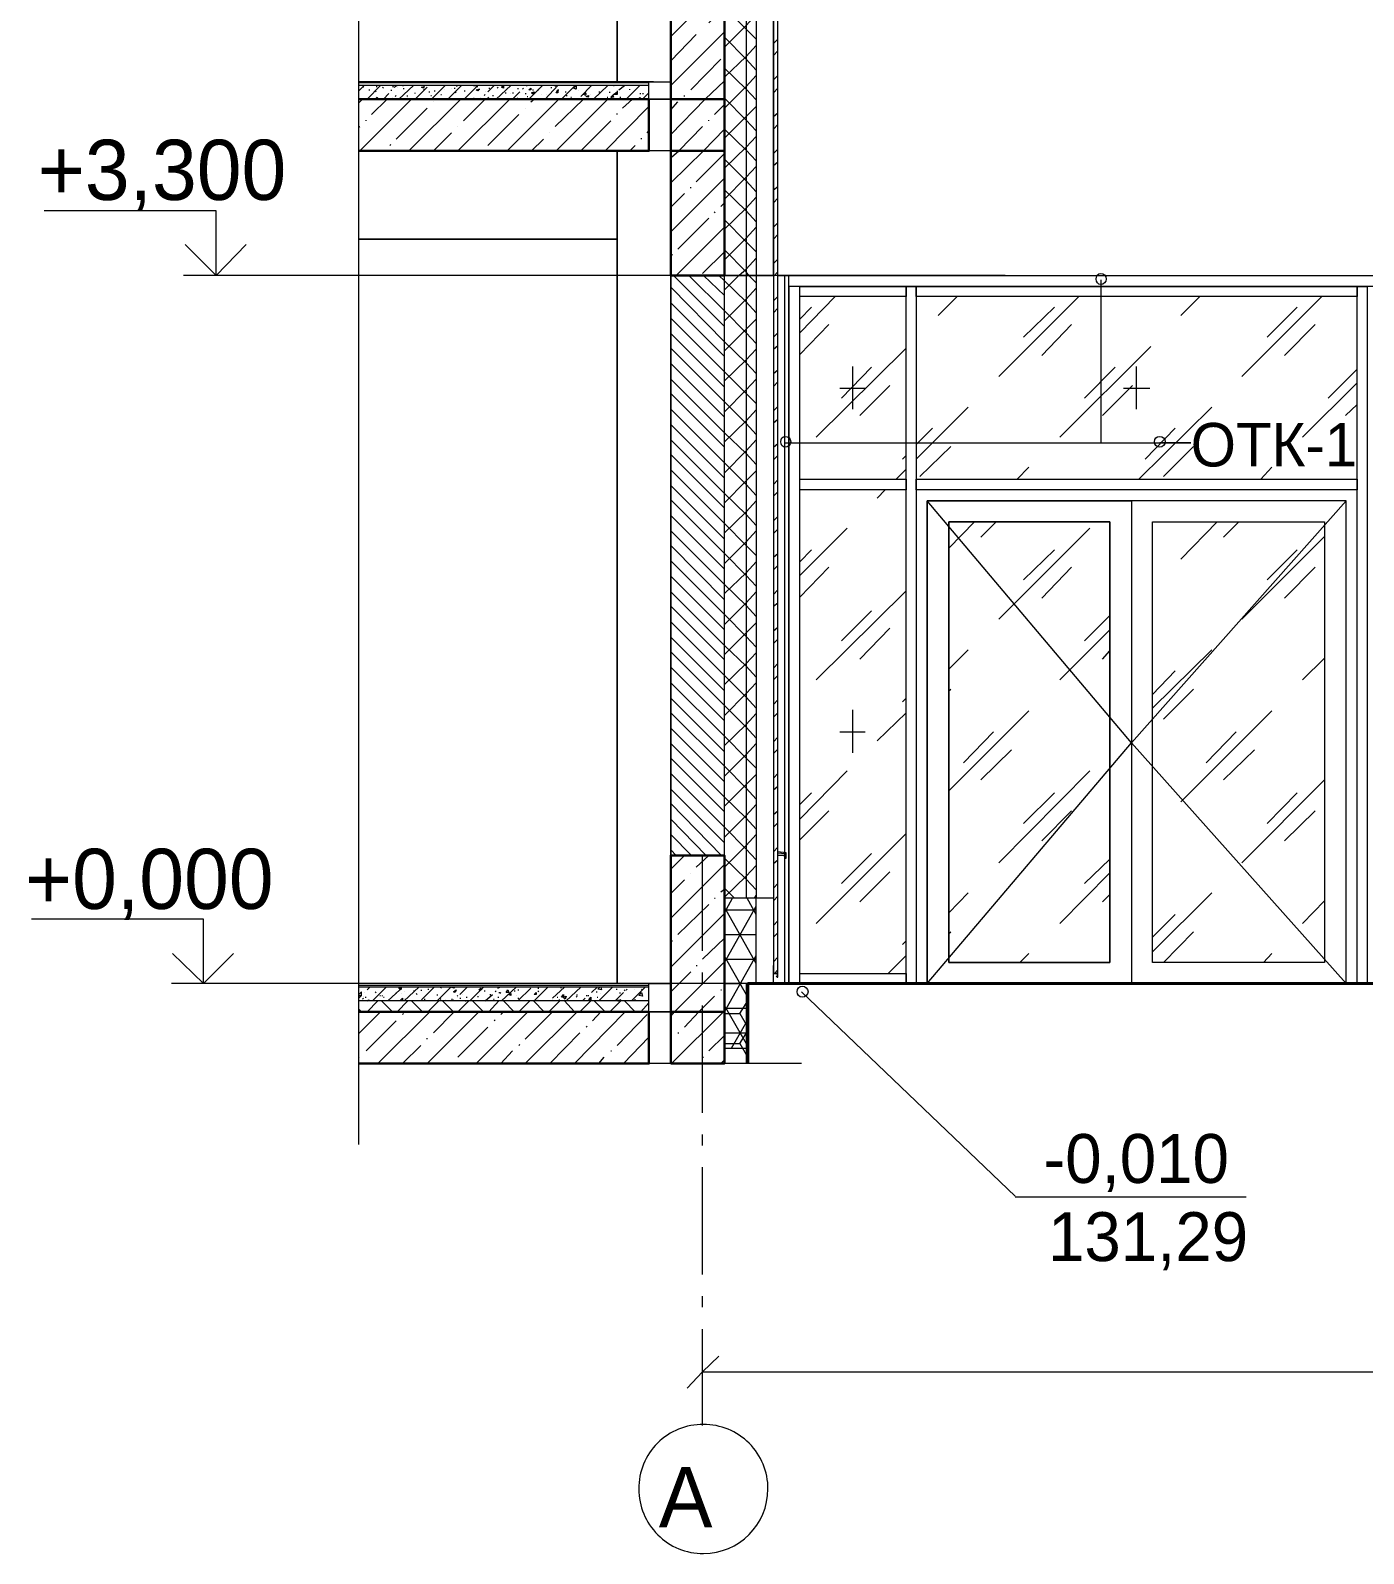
# Model space of a CAD drawing. Header units: millimetres. Extents: x 2294 to 908349, y -83289 to 219220.
# Drawn here: x 332231 to 338640, y -63473 to -56149 of the extents above; entities that cross this region are included whole.
import ezdxf

# ---------------------------------------------------------------- set-up
doc = ezdxf.new("R2010")
doc.units = ezdxf.units.MM
doc.layers.add('PDF _Геометрия', color=7, linetype='Continuous')
doc.layers.add('PDF _Текст', color=7, linetype='Continuous')

msp = doc.modelspace()

# ---------------------------------------------------------------- linework, layer by layer
at = {"layer": 'PDF _Геометрия', "lineweight": 9}
for points in [[(333809.6, -61506.3), (333809.6, -52627.6), (333656.6, -52548.9), (333967, -52395.9), (333809.6, -52317.2), (333809.6, -42970.8)], [(335567, -51438.5), (335567, -48649.5), (335567, -46564.2), (335671.9, -46564.2), (335720, -46564.2), (335803, -46564.2), (335803, -48649.5), (335803, -57327), (335803, -60321.6), (335803, -60645.1)], [(335671.9, -46564.2), (335671.9, -48649.5), (335671.9, -52059.3), (335671.9, -52990.4), (335671.9, -57327), (335671.9, -60321.6)], [(335803, -46564.2), (335720, -46564.2), (335720, -48649.5), (335720, -52059.3), (335720, -52990.4), (335720, -57327), (335720, -60321.6)], [(335567, -51438.5), (335567, -52059.3), (335567, -52990.4), (335567, -55775.1), (335567, -57327), (335671.9, -57327), (335720, -57327), (335803, -57327), (335803, -52990.4), (335803, -52059.3), (335803, -48649.5)], [(335803, -60321.6), (335803, -60684.4), (335824.9, -60684.4), (335824.9, -48649.5)], [(335051.1, -52391.5), (335051.1, -56395.9), (335051.1, -52811.2), (333809.6, -52811.2), (335051.1, -52811.2), (335051.1, -52391.5), (333953.9, -52391.5)], [(333809.6, -56479), (335204.1, -56479), (335204.1, -56413.4), (335204.1, -56400.3), (335204.1, -56395.9), (333809.6, -56395.9)], [(335226, -56395.9), (335204.1, -56395.9)], [(335204.1, -56400.3), (333809.6, -56400.3)], [(335204.1, -56413.4), (333809.6, -56413.4)], [(335226, -56479), (335204.1, -56479)], [(335051.1, -56728.1), (335051.1, -60732.5), (335051.1, -57152.2), (333809.6, -57152.2), (335051.1, -57152.2), (335051.1, -56728.1), (333809.6, -56728.1)], [(336917.8, -57327), (333586.7, -57327), (333123.3, -57327), (333123.3, -57016.7), (332297, -57016.7)], [(333276.3, -57327), (332965.9, -57327)], [(335567, -60116.1), (335567, -57327), (335671.9, -57327), (335720, -57327), (335803, -57327), (335803, -60321.6), (335720, -60321.6), (335671.9, -60321.6), (335567, -60321.6), (335567, -60116.1), (335567, -57327), (335309.1, -57327), (335309.1, -60116.1), (335309.1, -57327), (335309.1, -60116.1)], [(335929.8, -60732.5), (335929.8, -58332.5), (335929.8, -57401.4), (335929.8, -57379.5), (335877.4, -57379.5), (335877.4, -57401.4), (335877.4, -58332.5), (335877.4, -57401.4), (335877.4, -57327), (335824.9, -57327), (347173.5, -57327)], [(335824.9, -57327), (335855.5, -57327), (335855.5, -57401.4), (335855.5, -58721.6), (335855.5, -60037.4), (335855.5, -60116.1), (335824.9, -60116.1)], [(339689.4, -57379.5), (338635.8, -57379.5), (336463.1, -57379.5), (335903.6, -57379.5), (335877.4, -57379.5), (335877.4, -57327), (335903.6, -57327), (336463.1, -57327), (338635.8, -57327), (339689.4, -57327)], [(337376.8, -57348.9), (337376.8, -58131.4), (337809.6, -58131.4), (337661, -58131.4)], [(335929.8, -57602.4), (336100.3, -57427.6)], [(335929.8, -57536.9), (335986.6, -57480)], [(336594.3, -57519.4), (336686.1, -57427.6)], [(336887.2, -57812.3), (337271.9, -57427.6)], [(337005.2, -57624.3), (337153.9, -57480)], [(337761.5, -57519.4), (337853.3, -57427.6)], [(338054.4, -57812.3), (338439.1, -57427.6)], [(338176.8, -57624.3), (338321.1, -57480)], [(335929.8, -57707.4), (336069.7, -57563.1)], [(337092.7, -57711.7), (337236.9, -57563.1)], [(338259.9, -57711.7), (338408.5, -57563.1)], [(336008.5, -58105.2), (336441.3, -57676.8)], [(337180.1, -58105.2), (337617.2, -57668)], [(336130.9, -57917.2), (336275.2, -57768.6)], [(336183.4, -57764.2), (336183.4, -57969.7)], [(337298.1, -57917.2), (337446.8, -57768.6)], [(337547.3, -57764.2), (337547.3, -57969.7)], [(338469.7, -57917.2), (338609.6, -57777.3)], [(336218.3, -58000.3), (336362.6, -57856)], [(337385.6, -58000.3), (337529.8, -57856)], [(338347.3, -58105.2), (338609.6, -57842.9)], [(336122.2, -57869.1), (336244.6, -57869.1)], [(337486.1, -57869.1), (337612.9, -57869.1)], [(336489.4, -58210.1), (336738.6, -57960.9)], [(337560.4, -58306.3), (337910.1, -57960.9)], [(338552.8, -58000.3), (338609.6, -57947.8)], [(336489.4, -58140.2), (336568.1, -58061.5)], [(337591, -58210.1), (337735.3, -58061.5)], [(335859.9, -58131.4), (337809.6, -58131.4)], [(336506.9, -58293.2), (336655.5, -58148.9)], [(337678.4, -58293.2), (337822.7, -58148.9)], [(336423.8, -58210.1), (336441.3, -58192.6)], [(336393.2, -58306.3), (336441.3, -58258.2)], [(336974.6, -58306.3), (337031.5, -58249.4)], [(338146.2, -58306.3), (338198.7, -58249.4)], [(335855.5, -58332.5), (335855.5, -60103)], [(336301.4, -58398.1), (336340.7, -58358.7)], [(338557.1, -58411.2), (337525.4, -59574), (338557.1, -60732.5), (338557.1, -58411.2), (336541.8, -58411.2), (336541.8, -60732.5), (336541.8, -58411.2), (337525.4, -58411.2), (337525.4, -60732.5), (336541.8, -60732.5), (337525.4, -59574), (336541.8, -58411.2)], [(336646.8, -58638.5), (336769.2, -58511.7)], [(336799.8, -58586.1), (336874.1, -58511.7)], [(337761.5, -58691), (337936.4, -58511.7)], [(337967, -58586.1), (338041.3, -58511.7)], [(335929.8, -58769.7), (336157.1, -58542.3)], [(336887.2, -58979.5), (337324.3, -58542.3)], [(338054.4, -58979.5), (338452.2, -58581.7)], [(335929.8, -58704.1), (335986.6, -58647.3)], [(337005.2, -58791.5), (337153.9, -58647.3)], [(338176.8, -58791.5), (338321.1, -58647.3)], [(335929.8, -58874.6), (336069.7, -58730.3)], [(337092.7, -58878.9), (337236.9, -58730.3)], [(338259.9, -58878.9), (338408.5, -58730.3)], [(336008.5, -59272.4), (336441.3, -58844)], [(336130.9, -59084.4), (336275.2, -58940.1)], [(337298.1, -59084.4), (337420.5, -58962)], [(336218.3, -59171.8), (336362.6, -59023.2)], [(337180.1, -59272.4), (337420.5, -59032)], [(336646.8, -59219.9), (336738.6, -59128.1)], [(337385.6, -59171.8), (337420.5, -59132.5)], [(337626, -59407.9), (337910.1, -59128.1)], [(338347.3, -59272.4), (338452.2, -59167.5)], [(337626, -59342.3), (337735.3, -59228.7)], [(336646.8, -59324.8), (336655.5, -59316.1)], [(337678.4, -59460.4), (337822.7, -59316.1)], [(336423.8, -59377.3), (336441.3, -59359.8)], [(336183.4, -59416.7), (336183.4, -59622.1)], [(336301.4, -59565.3), (336441.3, -59429.8)], [(336646.8, -59805.7), (337031.5, -59421)], [(337761.5, -59858.2), (338198.7, -59421)], [(336122.2, -59521.6), (336244.6, -59521.6)], [(336716.7, -59670.2), (336861, -59521.6)], [(337883.9, -59670.2), (338028.2, -59521.6)], [(336799.8, -59753.3), (336948.4, -59609)], [(337967, -59753.3), (338115.6, -59609)], [(335929.8, -59941.2), (336157.1, -59709.5)], [(336887.2, -60151.1), (337324.3, -59709.5)], [(338054.4, -60151.1), (338452.2, -59753.3)], [(335929.8, -59871.3), (335986.6, -59814.5)], [(337005.2, -59963.1), (337153.9, -59814.5)], [(338176.8, -59963.1), (338321.1, -59814.5)], [(335929.8, -60041.8), (336069.7, -59901.9)], [(337092.7, -60046.2), (337236.9, -59901.9)], [(338259.9, -60046.2), (338408.5, -59901.9)], [(336008.5, -60444), (336441.3, -60011.2)], [(335462.1, -60575.1), (335462.1, -60116.1)], [(335855.5, -60107.4), (335855.5, -60732.5), (335803, -60732.5), (335803, -60684.4)], [(335824.9, -60103), (335859.9, -60107.4), (335859.9, -60129.2), (335855.5, -60120.5), (335855.5, -60124.8), (335859.9, -60129.2), (335864.2, -60129.2), (335864.2, -60103), (335824.9, -60098.6)], [(336130.9, -60251.6), (336275.2, -60107.4)], [(337298.1, -60251.6), (337420.5, -60133.6)], [(336218.3, -60339.1), (336362.6, -60194.8)], [(337180.1, -60444), (337420.5, -60199.2)], [(335720, -60732.5), (335720, -60321.6), (335567, -60321.6), (335567, -61042.9), (335680.6, -61042.9)], [(336646.8, -60391.5), (336738.6, -60295.3)], [(337385.6, -60339.1), (337420.5, -60304.1)], [(337626, -60579.5), (337910.1, -60295.3)], [(338347.3, -60444), (338452.2, -60334.7)], [(336165.9, -60732.5), (333324.4, -60732.5), (333062.1, -60732.5), (333062.1, -60422.1), (332235.8, -60422.1)], [(337626, -60509.5), (337735.3, -60400.3)], [(336646.8, -60492.1), (336655.5, -60483.3)], [(337678.4, -60631.9), (337822.7, -60483.3)], [(336423.8, -60544.5), (336441.3, -60527)], [(336353.9, -60684.4), (336441.3, -60597)], [(336987.7, -60631.9), (337031.5, -60588.2)], [(338159.3, -60631.9), (338198.7, -60588.2)], [(335462.1, -60736.9), (335462.1, -60680)], [(333219.4, -60732.5), (332909.1, -60732.5)], [(333809.6, -60868), (335204.1, -60868), (335204.1, -60815.6), (335204.1, -60750), (335204.1, -60741.2), (335204.1, -60732.5), (333809.6, -60732.5)], [(335204.1, -60741.2), (333809.6, -60741.2)], [(335204.1, -60750), (333809.6, -60750)], [(335226, -60732.5), (335204.1, -60732.5)], [(335680.6, -61117.2), (335680.6, -60732.5), (335671.9, -60732.5), (335567, -60732.5), (335567, -61117.2), (335567, -60732.5)], [(335671.9, -60732.5), (335671.9, -61117.2)], [(335938.6, -60771.8), (336965.9, -61755.4)], [(335204.1, -60815.6), (333809.6, -60815.6)], [(335462.1, -61353.3), (335462.1, -60837.4)], [(335204.1, -61117.2), (335204.1, -60868), (335309.1, -60868), (335309.1, -61117.2)], [(335938.6, -61117.2), (333809.6, -61117.2)], [(335462.1, -61510.6), (335462.1, -61458.2)], [(335462.1, -62131.4), (335462.1, -61615.6)], [(338076.3, -61759.8), (336965.9, -61759.8)], [(335462.1, -62288.8), (335462.1, -62236.3)], [(335462.1, -62857.1), (335462.1, -62393.7)], [(335462.1, -62599.2), (335462.1, -62489.9)], [(335462.1, -62725.9), (335462.1, -62599.2), (348445.6, -62599.2)]]:
    msp.add_lwpolyline(points, dxfattribs=at)
at = {"layer": 'PDF _Геометрия', "lineweight": 30}
for points in [[(335567, -56479), (335309.1, -56479), (335309.1, -55775.1), (335567, -55775.1)], [(335309.1, -56728.1), (335567, -56728.1), (335567, -56479), (335309.1, -56479)], [(335567, -57327), (335567, -56728.1), (335309.1, -56728.1), (335309.1, -57327)], [(335567, -60868), (335309.1, -60868), (335309.1, -60116.1), (335567, -60116.1)], [(335309.1, -61117.2), (335567, -61117.2), (335567, -60868), (335309.1, -60868)]]:
    msp.add_lwpolyline(points, close=True, dxfattribs=at)
at = {"layer": 'PDF _Геометрия', "color": 250, "lineweight": 9, "true_color": 0x1d1d1d}
for points in [[(335309.1, -56177.3), (335567, -55919.4)], [(335720, -56190.4), (335671.9, -56142.3), (335567, -56037.4), (335492.7, -56111.7)], [(335567, -56229.8), (335671.9, -56124.9), (335720, -56072.4)], [(335309.1, -56413.4), (335567, -56155.5)], [(335309.1, -56295.3), (335431.5, -56168.6)], [(335720, -56339.1), (335671.9, -56286.6), (335567, -56181.7)], [(335567, -56374), (335671.9, -56273.5), (335720, -56221)], [(335803, -56212.3), (335824.9, -56190.4)], [(335803, -56269.1), (335824.9, -56247.3)], [(335405.2, -56435.2), (335549.5, -56286.6)], [(335309.1, -56649.4), (335475.2, -56479), (335567, -56391.5)], [(335720, -56483.3), (335671.9, -56430.9), (335567, -56330.3)], [(335567, -56522.7), (335671.9, -56417.8), (335720, -56365.3)], [(335803, -56387.1), (335824.9, -56365.3)], [(333809.6, -56439.6), (333835.8, -56413.4)], [(333827.1, -56417.8), (333831.5, -56422.1)], [(333848.9, -56479), (333914.5, -56413.4)], [(333857.7, -56413.4), (333857.7, -56413.4)], [(333857.7, -56413.4), (333857.7, -56413.4)], [(333857.7, -56435.2), (333862.1, -56435.2)], [(333888.3, -56439.6), (333892.7, -56444)], [(333892.7, -56479), (333888.3, -56479), (333897, -56470.2), (333901.4, -56479)], [(333892.7, -56417.8), (333897, -56417.8)], [(333923.3, -56422.1), (333927.6, -56426.5)], [(333927.6, -56479), (333953.9, -56452.7)], [(333967, -56439.6), (333967, -56435.2)], [(333971.4, -56417.8), (333975.7, -56417.8)], [(333980.1, -56422.1), (333993.2, -56413.4)], [(333984.5, -56465.8), (333988.8, -56461.5)], [(333997.6, -56422.1), (333997.6, -56422.1)], [(334002, -56479), (334071.9, -56413.4)], [(334019.4, -56413.4), (334023.8, -56413.4)], [(334023.8, -56426.5), (334023.8, -56430.9)], [(334041.3, -56461.5), (334041.3, -56465.8)], [(334080.6, -56479), (334137.5, -56422.1)], [(334080.6, -56452.7), (334080.6, -56448.4)], [(334120, -56430.9), (334124.4, -56430.9)], [(334146.2, -56444), (334150.6, -56444)], [(334155, -56461.5), (334159.3, -56461.5)], [(334159.3, -56479), (334224.9, -56413.4)], [(334172.4, -56439.6), (334176.8, -56439.6)], [(334181.2, -56413.4), (334181.2, -56413.4)], [(334203, -56457.1), (334207.4, -56457.1)], [(334220.5, -56435.2), (334220.5, -56435.2)], [(334242.4, -56474.6), (334303.6, -56413.4)], [(334255.5, -56426.5), (334255.5, -56426.5)], [(334268.6, -56426.5), (334273, -56426.5)], [(334273, -56448.4), (334277.4, -56444)], [(334277.4, -56413.4), (334281.7, -56417.8)], [(334316.7, -56479), (334382.3, -56413.4)], [(334316.7, -56439.6), (334321.1, -56439.6)], [(334360.4, -56413.4), (334364.8, -56413.4), (334373.5, -56413.4)], [(334373.5, -56413.4), (334373.5, -56413.4)], [(334377.9, -56417.8), (334377.9, -56422.1)], [(334386.7, -56430.9), (334391, -56430.9)], [(334412.9, -56461.5), (334417.3, -56457.1)], [(334417.3, -56444), (334417.3, -56444)], [(334430.4, -56444), (334461, -56413.4)], [(334430.4, -56470.2), (334434.7, -56474.6)], [(334434.7, -56426.5), (334439.1, -56426.5)], [(334452.2, -56461.5), (334456.6, -56461.5)], [(334469.7, -56479), (334539.7, -56413.4)], [(334474.1, -56422.1), (334478.5, -56426.5)], [(334504.7, -56417.8), (334509.1, -56413.4)], [(334513.4, -56448.4), (334517.8, -56448.4)], [(334539.7, -56452.7), (334539.7, -56452.7)], [(334548.4, -56479), (334583.4, -56444)], [(334548.4, -56448.4), (334552.8, -56448.4)], [(334574.6, -56426.5), (334574.6, -56430.9)], [(334596.5, -56430.9), (334600.9, -56426.5)], [(334609.6, -56452.7), (334614, -56452.7)], [(334614, -56413.4), (334618.3, -56413.4)], [(334618.3, -56465.8), (334622.7, -56465.8)], [(334627.1, -56479), (334692.7, -56413.4)], [(334644.6, -56435.2), (334644.6, -56435.2)], [(334644.6, -56435.2), (334648.9, -56435.2)], [(334670.8, -56430.9), (334675.2, -56435.2)], [(334688.3, -56457.1), (334688.3, -56457.1)], [(334705.8, -56479), (334767, -56413.4)], [(334710.1, -56457.1), (334710.1, -56457.1)], [(334736.4, -56426.5), (334736.4, -56422.1)], [(334753.9, -56413.4), (334753.9, -56417.8)], [(334767, -56435.2), (334771.4, -56435.2)], [(334784.5, -56479), (334850, -56413.4)], [(334802, -56444), (334806.3, -56444)], [(334806.3, -56461.5), (334810.7, -56461.5)], [(334828.2, -56470.2), (334832.6, -56470.2)], [(334850, -56435.2), (334850, -56435.2)], [(334867.5, -56439.6), (334867.5, -56439.6)], [(334876.3, -56465.8), (334928.7, -56413.4)], [(334902.5, -56461.5), (334889.4, -56457.1), (334898.1, -56448.4), (334902.5, -56457.1)], [(334906.9, -56465.8), (334906.9, -56465.8)], [(334920, -56426.5), (334920, -56426.5)], [(334924.4, -56457.1), (334924.4, -56457.1)], [(334937.5, -56479), (335007.4, -56413.4)], [(334963.7, -56444), (334968.1, -56444)], [(335003, -56470.2), (335007.4, -56470.2)], [(335016.2, -56448.4), (335016.2, -56444)], [(335016.2, -56479), (335029.3, -56465.8)], [(335029.3, -56457.1), (335033.6, -56470.2), (335020.5, -56470.2), (335029.3, -56461.5)], [(335033.6, -56413.4), (335038, -56413.4)], [(335051.1, -56439.6), (335051.1, -56457.1), (335033.6, -56457.1), (335051.1, -56444)], [(335042.4, -56452.7), (335046.8, -56448.4)], [(335059.9, -56435.2), (335086.1, -56413.4)], [(335064.2, -56448.4), (335064.2, -56448.4)], [(335064.2, -56470.2), (335068.6, -56470.2)], [(335094.8, -56479), (335160.4, -56413.4)], [(335103.6, -56470.2), (335103.6, -56470.2)], [(335112.3, -56435.2), (335112.3, -56430.9)], [(335156, -56479), (335160.4, -56470.2), (335164.8, -56479)], [(335160.4, -56452.7), (335164.8, -56452.7)], [(335173.5, -56479), (335204.1, -56448.4)], [(335173.5, -56452.7), (335177.9, -56452.7)], [(335374.6, -56465.8), (335374.6, -56461.5)], [(335803, -56448.4), (335824.9, -56426.5)], [(333809.6, -56496.4), (333827.1, -56479)], [(333814, -56728.1), (334063.2, -56479)], [(333870.8, -56553.3), (333945.1, -56479)], [(333958.2, -56479), (333971.4, -56474.6), (333967, -56479)], [(333988.8, -56671.3), (334137.5, -56522.7)], [(334041.3, -56479), (334045.7, -56474.6)], [(334050, -56728.1), (334299.2, -56479)], [(334168.1, -56492.1), (334168.1, -56492.1)], [(334286.1, -56728.1), (334535.3, -56479)], [(334312.3, -56583.9), (334417.3, -56479)], [(334360.4, -56474.6), (334364.8, -56474.6)], [(334395.4, -56479), (334399.8, -56474.6)], [(334522.2, -56728.1), (334771.4, -56479)], [(334570.3, -56474.6), (334574.6, -56474.6)], [(334609.6, -56522.7), (334609.6, -56522.7)], [(334635.8, -56492.1), (334653.3, -56479)], [(334753.9, -56610.1), (334889.4, -56479)], [(334758.2, -56728.1), (335007.4, -56479)], [(334863.2, -56479), (334863.2, -56479)], [(334994.3, -56728.1), (335204.1, -56513.9)], [(335033.6, -56479), (335033.6, -56479)], [(335077.4, -56522.7), (335125.4, -56479)], [(335099.2, -56474.6), (335103.6, -56474.6)], [(335169.2, -56479), (335177.9, -56474.6), (335177.9, -56479)], [(335199.8, -56474.6), (335204.1, -56479)], [(335309.1, -56531.4), (335344, -56492.1)], [(335518.9, -56553.3), (335567, -56505.2)], [(335720, -56632), (335671.9, -56579.5), (335567, -56474.6)], [(335567, -56666.9), (335671.9, -56562), (335720, -56513.9)], [(335803, -56562), (335824.9, -56544.5)], [(333809.6, -56614.5), (333814, -56610.1)], [(333844.6, -56583.9), (333844.6, -56579.5)], [(334286.1, -56610.1), (334286.1, -56610.1)], [(334430.4, -56701.9), (334579, -56553.3)], [(334876.3, -56728.1), (335020.5, -56583.9)], [(335051.1, -56553.3), (335051.1, -56548.9)], [(335313.4, -56758.7), (335348.4, -56728.1), (335462.1, -56610.1)], [(335492.7, -56583.9), (335492.7, -56579.5)], [(335803, -56623.2), (335824.9, -56601.4)], [(334168.1, -56728.1), (334255.5, -56640.7)], [(334640.2, -56728.1), (334697, -56671.3)], [(334727.6, -56640.7), (334727.6, -56640.7)], [(335169.2, -56671.3), (335169.2, -56666.9)], [(335195.4, -56640.7), (335204.1, -56632)], [(335720, -56776.2), (335671.9, -56723.8), (335567, -56623.2), (335466.4, -56728.1), (335309.1, -56881.1)], [(335567, -56811.2), (335671.9, -56710.6), (335720, -56658.2)], [(333958.2, -56701.9), (333962.6, -56697.5)], [(334404.1, -56728.1), (334404.1, -56728.1)], [(335112.3, -56728.1), (335138.6, -56701.9)], [(335431.5, -56876.8), (335567, -56741.2)], [(335803, -56741.2), (335824.9, -56719.4)], [(335720, -56924.9), (335671.9, -56872.4), (335567, -56767.5)], [(335567, -56959.8), (335671.9, -56854.9), (335720, -56802.4)], [(335803, -56798.1), (335824.9, -56780.6)], [(335309.1, -57117.2), (335567, -56859.3)], [(335405.2, -56907.4), (335405.2, -56903)], [(335803, -56916.1), (335824.9, -56898.6)], [(335309.1, -56999.2), (335374.6, -56933.6)], [(335549.5, -56994.8), (335567, -56977.3)], [(335720, -57069.1), (335671.9, -57016.7), (335567, -56916.1)], [(335567, -57104.1), (335671.9, -57003.5), (335720, -56951.1)], [(335803, -56977.3), (335824.9, -56955.5)], [(335344, -57200.3), (335492.7, -57051.6)], [(335518.9, -57025.4), (335523.3, -57021)], [(335335.3, -57327), (335567, -57095.3)], [(335720, -57213.4), (335671.9, -57165.3), (335567, -57060.4)], [(335567, -57252.7), (335671.9, -57147.8), (335720, -57095.3)], [(335803, -57095.3), (335824.9, -57073.5)], [(335803, -57152.2), (335824.9, -57130.3)], [(335720, -57362), (335685, -57327), (335671.9, -57309.6), (335567, -57204.6)], [(335313.4, -57230.9), (335317.8, -57226.5)], [(335462.1, -57318.3), (335567, -57213.4)], [(335567, -57397), (335636.9, -57327), (335671.9, -57296.4), (335720, -57244)], [(335803, -57270.2), (335824.9, -57248.3)], [(335567, -57571.8), (335322.2, -57327)], [(335720, -57654.9), (335671.9, -57602.4), (335567, -57497.5), (335396.5, -57327)], [(335567, -57423.2), (335466.4, -57327)], [(335720, -57506.3), (335671.9, -57453.8), (335567, -57353.3), (335540.7, -57327)], [(335803, -57331.4), (335824.9, -57309.6)], [(335720, -57799.2), (335671.9, -57746.7), (335567, -57646.2), (335309.1, -57383.9)], [(335567, -57545.6), (335671.9, -57440.7), (335720, -57388.2)], [(335567, -57716.1), (335309.1, -57458.2)], [(335803, -57449.4), (335824.9, -57427.6)], [(335803, -57506.3), (335824.9, -57484.4)], [(335720, -57943.4), (335671.9, -57895.3), (335567, -57790.4), (335309.1, -57532.5)], [(335567, -57689.9), (335671.9, -57585), (335720, -57536.9)], [(335567, -57864.7), (335309.1, -57606.8)], [(335803, -57624.3), (335824.9, -57602.4)], [(335720, -58092.1), (335671.9, -58039.6), (335567, -57934.7), (335309.1, -57676.8)], [(335567, -57834.1), (335671.9, -57733.6), (335720, -57681.1)], [(335803, -57681.1), (335824.9, -57663.6)], [(335567, -58009), (335309.1, -57751.1)], [(335803, -57799.2), (335824.9, -57781.7)], [(335720, -58236.3), (335671.9, -58183.9), (335567, -58083.3), (335309.1, -57825.4)], [(335567, -57982.8), (335671.9, -57877.9), (335720, -57825.4)], [(335803, -57860.4), (335824.9, -57838.5)], [(335567, -58153.3), (335309.1, -57895.3)], [(335720, -58385), (335671.9, -58332.5), (335567, -58227.6), (335309.1, -57969.7)], [(335567, -58127), (335671.9, -58026.5), (335720, -57974)], [(335803, -57978.4), (335824.9, -57956.5)], [(335567, -58301.9), (335309.1, -58044)], [(335803, -58035.2), (335824.9, -58017.7)], [(335720, -58529.2), (335671.9, -58476.8), (335567, -58376.2), (335309.1, -58118.3)], [(335567, -58275.7), (335671.9, -58170.8), (335720, -58118.3)], [(335803, -58153.3), (335824.9, -58135.8)], [(335567, -58446.2), (335309.1, -58188.2)], [(335803, -58214.5), (335824.9, -58192.6)], [(335720, -58673.5), (335671.9, -58625.4), (335567, -58520.5), (335309.1, -58262.6)], [(335567, -58419.9), (335671.9, -58315), (335720, -58266.9)], [(335567, -58594.8), (335309.1, -58336.9)], [(335803, -58332.5), (335824.9, -58310.6)], [(335803, -58389.3), (335824.9, -58367.5)], [(335720, -58822.1), (335671.9, -58769.7), (335567, -58664.7), (335309.1, -58406.8)], [(335567, -58564.2), (335671.9, -58463.6), (335720, -58411.2)], [(335567, -58739.1), (335309.1, -58481.1)], [(335803, -58507.4), (335824.9, -58485.5)], [(335720, -58966.4), (335671.9, -58913.9), (335567, -58813.4), (335309.1, -58555.5)], [(335567, -58712.8), (335671.9, -58607.9), (335720, -58555.5)], [(335803, -58568.6), (335824.9, -58546.7)], [(335567, -58887.7), (335309.1, -58625.4)], [(335803, -58682.2), (335824.9, -58664.7)], [(335720, -59115), (335671.9, -59062.6), (335567, -58957.6), (335309.1, -58699.7)], [(335567, -58857.1), (335671.9, -58756.5), (335720, -58704.1)], [(335803, -58743.4), (335824.9, -58721.6)], [(335567, -59032), (335309.1, -58774)], [(335720, -59259.3), (335671.9, -59206.8), (335567, -59106.3), (335309.1, -58848.3)], [(335567, -59005.7), (335671.9, -58900.8), (335720, -58848.3)], [(335803, -58861.5), (335824.9, -58839.6)], [(335567, -59176.2), (335309.1, -58918.3)], [(335803, -58918.3), (335824.9, -58900.8)], [(335720, -59407.9), (335671.9, -59355.4), (335567, -59250.5), (335309.1, -58992.6)], [(335567, -59150), (335671.9, -59045.1), (335720, -58997)], [(335803, -59036.3), (335824.9, -59018.8)], [(335567, -59324.8), (335309.1, -59066.9)], [(335803, -59097.5), (335824.9, -59075.7)], [(335720, -59552.2), (335671.9, -59499.7), (335567, -59394.8), (335309.1, -59136.9)], [(335567, -59294.2), (335671.9, -59193.7), (335720, -59141.2)], [(335567, -59469.1), (335309.1, -59211.2)], [(335803, -59215.6), (335824.9, -59193.7)], [(335803, -59272.4), (335824.9, -59250.5)], [(335720, -59696.4), (335671.9, -59648.3), (335567, -59543.4), (335309.1, -59285.5)], [(335567, -59442.9), (335671.9, -59338), (335720, -59285.5)], [(335567, -59617.7), (335309.1, -59359.8)], [(335803, -59390.4), (335824.9, -59368.6)], [(335720, -59845.1), (335671.9, -59792.6), (335567, -59687.7), (335309.1, -59429.8)], [(335567, -59587.1), (335671.9, -59486.6), (335720, -59434.1)], [(335803, -59451.6), (335824.9, -59429.8)], [(335567, -59762), (335309.1, -59504.1)], [(335803, -59569.7), (335824.9, -59547.8)], [(335720, -59989.3), (335671.9, -59936.9), (335567, -59836.3), (335309.1, -59578.4)], [(335567, -59735.8), (335671.9, -59630.9), (335720, -59578.4)], [(335803, -59626.5), (335824.9, -59604.6)], [(335567, -59906.3), (335309.1, -59648.3)], [(335720, -60138), (335671.9, -60085.5), (335567, -59980.6), (335309.1, -59722.7)], [(335567, -59880), (335671.9, -59775.1), (335720, -59727)], [(335803, -59744.5), (335824.9, -59722.7)], [(335567, -60054.9), (335309.1, -59797)], [(335803, -59801.3), (335824.9, -59783.9)], [(335553.9, -60116.1), (335309.1, -59866.9)], [(335567, -60028.7), (335671.9, -59923.8), (335720, -59871.3)], [(335803, -59919.4), (335824.9, -59901.9)], [(335479.5, -60116.1), (335309.1, -59941.2)], [(335803, -59980.6), (335824.9, -59958.7)], [(335409.6, -60116.1), (335309.1, -60015.6)], [(335567, -60172.9), (335671.9, -60068), (335720, -60015.6)], [(335335.3, -60116.1), (335309.1, -60089.9)], [(335309.1, -60181.7), (335374.6, -60116.1)], [(335431.5, -60172.9), (335492.7, -60116.1)], [(335720, -60282.2), (335671.9, -60229.8), (335567, -60129.2)], [(335803, -60098.6), (335824.9, -60076.8)], [(335309.1, -60417.7), (335567, -60159.8)], [(335405.2, -60203.5), (335405.2, -60203.5)], [(335567, -60317.2), (335671.9, -60216.6), (335720, -60164.2)], [(335803, -60155.4), (335824.9, -60138)], [(335309.1, -60299.7), (335374.6, -60234.1)], [(335549.5, -60291), (335567, -60277.9)], [(335615.1, -60321.6), (335567, -60273.5)], [(335803, -60273.5), (335824.9, -60251.6)], [(335344, -60496.4), (335492.7, -60352.2)], [(335518.9, -60321.6), (335523.3, -60321.6)], [(335567, -60391.5), (335606.3, -60321.6)], [(335720, -60400.3), (335676.3, -60321.6)], [(335711.2, -60321.6), (335720, -60308.5)], [(335803, -60334.7), (335824.9, -60312.8)], [(335309.1, -60653.8), (335567, -60395.9)], [(335567, -60631.9), (335720, -60360.9)], [(335720, -60636.3), (335567, -60365.3)], [(335567, -60378.4), (335720, -60378.4)], [(335567, -60496.4), (335720, -60496.4)], [(335803, -60452.7), (335824.9, -60430.9)], [(335803, -60509.5), (335824.9, -60487.7)], [(335313.4, -60527), (335317.8, -60527)], [(335462.1, -60614.5), (335567, -60513.9)], [(335309.1, -60889.9), (335326.5, -60868), (335567, -60627.6)], [(335431.5, -60645.1), (335435.8, -60645.1)], [(335567, -60868), (335720, -60597)], [(335680.6, -60798.1), (335567, -60601.3)], [(335567, -60614.5), (335720, -60614.5)], [(335803, -60627.6), (335824.9, -60605.7)], [(335309.1, -60771.8), (335405.2, -60675.7)], [(335807.4, -60684.4), (335824.9, -60666.9)], [(333809.6, -60802.4), (333822.7, -60789.3), (333822.7, -60771.8), (333809.6, -60785)], [(333809.6, -60789.3), (333822.7, -60789.3)], [(333831.5, -60793.7), (333831.5, -60793.7)], [(333835.8, -60776.2), (333835.8, -60776.2)], [(333848.9, -60763.1), (333862.1, -60750)], [(333875.2, -60815.6), (333940.8, -60750)], [(333888.3, -60750), (333888.3, -60750)], [(333888.3, -60771.8), (333892.7, -60776.2)], [(333910.2, -60789.3), (333914.5, -60789.3)], [(333923.3, -60793.7), (333923.3, -60789.3)], [(333949.5, -60815.6), (334006.3, -60763.1)], [(333988.8, -60776.2), (333988.8, -60780.6)], [(334015.1, -60780.6), (334015.1, -60780.6)], [(334019.4, -60750), (334019.4, -60750)], [(334028.2, -60815.6), (334098.1, -60750)], [(334028.2, -60771.8), (334028.2, -60771.8)], [(334071.9, -60767.5), (334076.3, -60767.5)], [(334085, -60780.6), (334089.4, -60785)], [(334111.2, -60811.2), (334172.4, -60750)], [(334111.2, -60767.5), (334111.2, -60763.1)], [(334141.8, -60758.7), (334146.2, -60758.7)], [(334185.6, -60815.6), (334251.1, -60750)], [(334185.6, -60785), (334185.6, -60789.3)], [(334203, -60754.4), (334207.4, -60750)], [(334268.6, -60750), (334268.6, -60754.4), (334255.5, -60750), (334259.9, -60750)], [(334281.7, -60789.3), (334286.1, -60793.7)], [(334294.8, -60785), (334329.8, -60750)], [(334308, -60785), (334308, -60785)], [(334342.9, -60815.6), (334408.5, -60750)], [(334382.3, -60793.7), (334382.3, -60798.1)], [(334391, -60789.3), (334391, -60789.3)], [(334412.9, -60767.5), (334417.3, -60767.5)], [(334417.3, -60815.6), (334452.2, -60785)], [(334439.1, -60785), (334443.5, -60785)], [(334465.3, -60771.8), (334469.7, -60767.5)], [(334478.5, -60754.4), (334487.2, -60750)], [(334482.8, -60776.2), (334487.2, -60776.2)], [(334487.2, -60780.6), (334491.6, -60776.2)], [(334495.9, -60815.6), (334565.9, -60750)], [(334557.1, -60767.5), (334561.5, -60767.5)], [(334565.9, -60789.3), (334565.9, -60789.3)], [(334574.6, -60815.6), (334635.8, -60754.4)], [(334574.6, -60763.1), (334579, -60763.1)], [(334653.3, -60815.6), (334718.9, -60750)], [(334670.8, -60750), (334675.2, -60750)], [(334670.8, -60754.4), (334675.2, -60754.4)], [(334670.8, -60767.5), (334675.2, -60771.8)], [(334740.7, -60802.4), (334797.6, -60750)], [(334780.1, -60750), (334780.1, -60754.4)], [(334806.3, -60815.6), (334876.3, -60750)], [(334854.4, -60798.1), (334858.8, -60793.7)], [(334858.8, -60789.3), (334858.8, -60785)], [(334902.5, -60789.3), (334906.9, -60789.3)], [(334911.2, -60789.3), (334915.6, -60789.3)], [(334928.7, -60776.2), (334955, -60750)], [(334950.6, -60771.8), (334955, -60771.8)], [(334972.4, -60750), (334976.8, -60763.1), (334959.3, -60758.7), (334968.1, -60750)], [(334963.7, -60815.6), (335029.3, -60750)], [(334972.4, -60780.6), (334972.4, -60780.6)], [(335042.4, -60815.6), (335081.7, -60776.2)], [(335046.8, -60758.7), (335051.1, -60758.7)], [(335064.2, -60776.2), (335064.2, -60780.6)], [(335086.1, -60767.5), (335090.5, -60763.1)], [(335094.8, -60763.1), (335099.2, -60758.7)], [(335121.1, -60815.6), (335186.6, -60750)], [(335134.2, -60758.7), (335134.2, -60758.7)], [(335169.2, -60758.7), (335173.5, -60763.1)], [(335204.1, -60750), (335204.1, -60750)], [(335374.6, -60942.3), (335444.6, -60868), (335518.9, -60793.7)], [(335549.5, -60763.1), (335553.9, -60763.1)], [(335720, -60732.5), (335567, -60732.5), (335641.3, -60732.5), (335671.9, -60785)], [(333822.7, -60868), (333809.6, -60854.9)], [(333827.1, -60806.8), (333831.5, -60802.4)], [(333840.2, -60798.1), (333844.6, -60798.1)], [(333848.9, -60815.6), (333857.7, -60811.2), (333857.7, -60815.6)], [(333848.9, -60868), (333901.4, -60815.6)], [(333848.9, -60815.6), (333848.9, -60815.6)], [(333971.4, -60868), (333918.9, -60815.6)], [(333927.6, -60798.1), (333932, -60798.1)], [(333993.2, -60868), (334045.7, -60815.6)], [(334006.3, -60815.6), (334019.4, -60802.4), (334019.4, -60815.6)], [(334028.2, -60802.4), (334028.2, -60802.4)], [(334115.6, -60868), (334063.2, -60815.6)], [(334124.4, -60806.8), (334128.7, -60806.8)], [(334141.8, -60868), (334194.3, -60815.6)], [(334198.7, -60802.4), (334203, -60806.8)], [(334203, -60815.6), (334203, -60811.2)], [(334264.2, -60868), (334211.8, -60815.6), (334207.4, -60815.6)], [(334224.9, -60811.2), (334224.9, -60811.2)], [(334255.5, -60806.8), (334259.9, -60806.8)], [(334264.2, -60815.6), (334268.6, -60811.2)], [(334281.7, -60798.1), (334281.7, -60798.1)], [(334286.1, -60868), (334338.6, -60815.6)], [(334294.8, -60802.4), (334299.2, -60802.4)], [(334321.1, -60815.6), (334325.4, -60815.6)], [(334325.4, -60798.1), (334329.8, -60798.1)], [(334408.5, -60868), (334356.1, -60815.6)], [(334434.7, -60868), (334482.8, -60815.6)], [(334456.6, -60806.8), (334461, -60806.8)], [(334478.5, -60798.1), (334482.8, -60798.1)], [(334557.1, -60868), (334504.7, -60815.6)], [(334574.6, -60802.4), (334579, -60802.4)], [(334579, -60868), (334631.5, -60815.6)], [(334701.4, -60868), (334648.9, -60815.6)], [(334670.8, -60811.2), (334670.8, -60811.2)], [(334675.2, -60806.8), (334675.2, -60806.8)], [(334723.3, -60868), (334775.7, -60815.6)], [(334740.7, -60811.2), (334740.7, -60811.2)], [(334762.6, -60798.1), (334767, -60798.1)], [(334771.4, -60811.2), (334775.7, -60811.2)], [(334845.7, -60868), (334797.6, -60815.6)], [(334850, -60815.6), (334850, -60815.6)], [(334871.9, -60868), (334924.4, -60815.6)], [(334871.9, -60815.6), (334871.9, -60815.6)], [(334885, -60815.6), (334898.1, -60802.4)], [(334994.3, -60868), (334941.8, -60815.6)], [(334955, -60798.1), (334959.3, -60798.1)], [(335016.2, -60868), (335068.6, -60815.6), (335068.6, -60811.2), (335055.5, -60815.6), (335059.9, -60815.6)], [(335051.1, -60815.6), (335055.5, -60811.2), (335055.5, -60815.6)], [(335138.6, -60868), (335086.1, -60815.6)], [(335138.6, -60811.2), (335138.6, -60806.8)], [(335164.8, -60868), (335204.1, -60824.3)], [(335199.8, -60815.6), (335204.1, -60811.2)], [(335313.4, -61117.2), (335562.6, -60868), (335567, -60863.6)], [(335680.6, -61034.1), (335567, -60837.4)], [(335567, -60850.5), (335680.6, -60850.5)], [(335641.3, -60876.8), (335671.9, -60828.7)], [(333809.6, -60972.9), (333914.5, -60868)], [(333844.6, -61056), (333988.8, -60911.7)], [(333901.4, -61117.2), (334150.6, -60868)], [(334019.4, -60881.1), (334023.8, -60876.8)], [(334137.5, -61117.2), (334386.7, -60868)], [(334168.1, -60968.6), (334268.6, -60868)], [(334373.5, -61117.2), (334622.7, -60868)], [(334461, -60911.7), (334465.3, -60907.4)], [(334491.6, -60881.1), (334504.7, -60868)], [(334609.6, -61117.2), (334858.8, -60868)], [(334609.6, -60999.2), (334740.7, -60868)], [(334845.7, -61117.2), (335090.5, -60868)], [(334902.5, -60942.3), (334906.9, -60938)], [(334933.1, -60911.7), (334972.4, -60868)], [(335051.1, -61029.8), (335195.4, -60881.1)], [(335567, -60876.8), (335641.3, -60876.8), (335671.9, -60929.2)], [(335601.9, -61042.9), (335680.6, -60907.4)], [(334137.5, -60999.2), (334137.5, -60994.8)], [(334286.1, -61086.6), (334430.4, -60942.3)], [(334727.6, -61117.2), (334871.9, -60968.6)], [(335081.7, -61117.2), (335204.1, -60990.4)], [(335309.1, -61007.9), (335313.4, -60999.2)], [(335344, -60968.6), (335348.4, -60968.6)], [(335492.7, -61056), (335567, -60981.7)], [(335567, -60968.6), (335680.6, -60968.6)], [(335641.3, -61021), (335671.9, -60972.9)], [(333814, -61086.6), (333814, -61086.6)], [(334019.4, -61117.2), (334106.9, -61029.8)], [(334491.6, -61117.2), (334548.4, -61056)], [(334579, -61029.8), (334583.4, -61025.4)], [(334963.7, -61117.2), (334989.9, -61086.6)], [(335020.5, -61056), (335024.9, -61056)], [(335462.1, -61086.6), (335466.4, -61086.6)], [(335567, -61021), (335641.3, -61021), (335671.9, -61073.5)], [(334255.5, -61117.2), (334255.5, -61112.8)], [(335199.8, -61117.2), (335204.1, -61108.4)], [(335549.5, -61117.2), (335567, -61099.7)]]:
    msp.add_lwpolyline(points, dxfattribs=at)
at = {"layer": 'PDF _Геометрия', "lineweight": 9}
for points in [[(335309.1, -56395.9), (335309.1, -56479), (335204.1, -56479), (335204.1, -56395.9)], [(335309.1, -56479), (335309.1, -56728.1), (335204.1, -56728.1), (335204.1, -56479)], [(336441.3, -57427.6), (335929.8, -57427.6), (335929.8, -57379.5), (336441.3, -57379.5)], [(336441.3, -57401.4), (336441.3, -57379.5), (336489.4, -57379.5), (336489.4, -57401.4), (336489.4, -58332.5), (336489.4, -60732.5), (336441.3, -60732.5), (336441.3, -58332.5)], [(338609.6, -57427.6), (336489.4, -57427.6), (336489.4, -57379.5), (338609.6, -57379.5)], [(338609.6, -57401.4), (338609.6, -57379.5), (338657.7, -57379.5), (338657.7, -57401.4), (338657.7, -58332.5), (338657.7, -60732.5), (338609.6, -60732.5), (338609.6, -58332.5)], [(335877.4, -58332.5), (335877.4, -60732.5)], [(336441.3, -58358.7), (335929.8, -58358.7), (335929.8, -58306.3), (336441.3, -58306.3)], [(338609.6, -58358.7), (336489.4, -58358.7), (336489.4, -58306.3), (338609.6, -58306.3)], [(338557.1, -60732.5), (338557.1, -58411.2), (337525.4, -58411.2), (337525.4, -60732.5)], [(337420.5, -58511.7), (336646.8, -58511.7), (336646.8, -60631.9), (337420.5, -60631.9)], [(338452.2, -60631.9), (337626, -60631.9), (337626, -58511.7), (338452.2, -58511.7)], [(335803, -60684.4), (335816.2, -60684.4), (335803, -60684.4), (335803, -60645.1)], [(335824.9, -60684.4), (335816.2, -60684.4), (335820.5, -60684.4), (335820.5, -60701.9), (335816.2, -60697.5), (335820.5, -60701.9), (335824.9, -60701.9)], [(335929.8, -60684.4), (336441.3, -60684.4), (336441.3, -60732.5), (335929.8, -60732.5)], [(335309.1, -60732.5), (335309.1, -60868), (335204.1, -60868), (335204.1, -60732.5)]]:
    msp.add_lwpolyline(points, close=True, dxfattribs=at)
at = {"layer": 'PDF _Геометрия', "color": 250, "lineweight": 9, "true_color": 0x1d1d1d}
for points in [[(334124.4, -56417.8), (334120, -56426.5), (334111.2, -56422.1)], [(334386.7, -56430.9), (334382.3, -56439.6), (334373.5, -56435.2)], [(334504.7, -56413.4), (334504.7, -56426.5), (334495.9, -56422.1)], [(334635.8, -56426.5), (334635.8, -56435.2), (334627.1, -56435.2)], [(334653.3, -56444), (334648.9, -56457.1), (334640.2, -56448.4)], [(334767, -56435.2), (334767, -56448.4), (334758.2, -56448.4)], [(334854.4, -56430.9), (334841.3, -56426.5), (334854.4, -56413.4)], [(334915.6, -56461.5), (334911.2, -56470.2), (334902.5, -56465.8)], [(334015.1, -60750), (334010.7, -60763.1), (334002, -60754.4)], [(334277.4, -60763.1), (334273, -60776.2), (334264.2, -60771.8)], [(334395.4, -60754.4), (334399.8, -60763.1), (334386.7, -60763.1)], [(334526.5, -60763.1), (334530.9, -60776.2), (334517.8, -60776.2)], [(334539.7, -60780.6), (334539.7, -60789.3), (334530.9, -60785)], [(334662.1, -60776.2), (334662.1, -60785), (334653.3, -60785)], [(334793.2, -60785), (334793.2, -60798.1), (334784.5, -60798.1)], [(334806.3, -60793.7), (334802, -60806.8), (334793.2, -60798.1)], [(335173.5, -60793.7), (335156, -60789.3), (335169.2, -60776.2)], [(334924.4, -60798.1), (334924.4, -60811.2), (334915.6, -60811.2)]]:
    msp.add_lwpolyline(points, close=True, dxfattribs=at)
at = {"layer": 'PDF _Геометрия', "lineweight": 30}
for points in [[(333809.6, -56728.1), (335204.1, -56728.1), (335204.1, -56479), (333809.6, -56479)], [(335567, -60116.1), (335309.1, -60116.1)], [(333809.6, -61117.2), (335204.1, -61117.2), (335204.1, -60868), (333809.6, -60868)], [(335567, -61117.2), (335309.1, -61117.2)]]:
    msp.add_lwpolyline(points, dxfattribs=at)
at = {"layer": 'PDF _Геометрия', "lineweight": 18}
for points in [[(333267.5, -57178.4), (333123.3, -57327), (332974.6, -57178.4)], [(333206.3, -60588.2), (333062.1, -60732.5), (332913.4, -60588.2)], [(335540.7, -62524.8), (335462.1, -62599.2), (335387.7, -62677.8)]]:
    msp.add_lwpolyline(points, dxfattribs=at)
at = {"layer": 'PDF _Геометрия', "color": 171, "lineweight": 9, "true_color": 0x8080ff}
for points in [[(336646.8, -58511.7), (337420.5, -58511.7), (337420.5, -60631.9), (336646.8, -60631.9)], [(337626, -60631.9), (337626, -58511.7), (338452.2, -58511.7), (338452.2, -60631.9)]]:
    msp.add_lwpolyline(points, close=True, dxfattribs=at)
at = {"layer": 'PDF _Геометрия', "lineweight": 40}
msp.add_lwpolyline([(382648.8, -60732.5), (335680.6, -60732.5), (335680.6, -61117.2)], dxfattribs=at)
at = {"layer": 'PDF _Геометрия', "lineweight": 18}
msp.add_lwpolyline([(335466.4, -62852.7, 0.422535), (335156, -63163.1, 0.417263), (335466.4, -63473.5, 0.411972), (335776.8, -63163.1, 0.417263)], format="xyb", close=True, dxfattribs=at)
at = {"layer": 'PDF _Геометрия', "lineweight": 9}
for points in [[(337355, -57344.5), (337355, -57327), (337363.7, -57318.3), (337376.8, -57318.3)], [(337355, -57344.5), (337355, -57327), (337363.7, -57318.3), (337376.8, -57318.3)], [(337376.8, -57370.8), (337363.7, -57370.8), (337355, -57357.6), (337355, -57344.5)], [(337376.8, -57370.8), (337363.7, -57370.8), (337355, -57357.6), (337355, -57344.5)], [(337376.8, -57318.3), (337389.9, -57318.3), (337403, -57327), (337403, -57344.5)], [(337376.8, -57318.3), (337389.9, -57318.3), (337403, -57327), (337403, -57344.5)], [(337403, -57344.5), (337403, -57357.6), (337389.9, -57370.8), (337376.8, -57370.8)], [(337403, -57344.5), (337403, -57357.6), (337389.9, -57370.8), (337376.8, -57370.8)], [(335838, -58127), (335838, -58109.5), (335846.8, -58100.8), (335859.9, -58100.8)], [(335838, -58127), (335838, -58109.5), (335846.8, -58100.8), (335859.9, -58100.8)], [(335859.9, -58153.3), (335846.8, -58153.3), (335838, -58140.2), (335838, -58127)], [(335859.9, -58153.3), (335846.8, -58153.3), (335838, -58140.2), (335838, -58127)], [(335859.9, -58100.8), (335873, -58100.8), (335886.1, -58109.5), (335886.1, -58127)], [(335859.9, -58100.8), (335873, -58100.8), (335886.1, -58109.5), (335886.1, -58127)], [(335886.1, -58127), (335886.1, -58140.2), (335873, -58153.3), (335859.9, -58153.3)], [(335886.1, -58127), (335886.1, -58140.2), (335873, -58153.3), (335859.9, -58153.3)], [(337634.7, -58127), (337634.7, -58109.5), (337643.5, -58100.8), (337661, -58100.8)], [(337634.7, -58127), (337634.7, -58109.5), (337643.5, -58100.8), (337661, -58100.8)], [(337661, -58153.3), (337643.5, -58153.3), (337634.7, -58140.2), (337634.7, -58127)], [(337661, -58153.3), (337643.5, -58153.3), (337634.7, -58140.2), (337634.7, -58127)], [(337661, -58100.8), (337674.1, -58100.8), (337687.2, -58109.5), (337687.2, -58127)], [(337661, -58100.8), (337674.1, -58100.8), (337687.2, -58109.5), (337687.2, -58127)], [(337687.2, -58127), (337687.2, -58140.2), (337674.1, -58153.3), (337661, -58153.3)], [(337687.2, -58127), (337687.2, -58140.2), (337674.1, -58153.3), (337661, -58153.3)], [(335916.7, -60771.8), (335916.7, -60754.4), (335925.4, -60745.6), (335942.9, -60745.6)], [(335916.7, -60771.8), (335916.7, -60754.4), (335925.4, -60745.6), (335942.9, -60745.6)], [(335942.9, -60798.1), (335925.4, -60798.1), (335916.7, -60785), (335916.7, -60771.8)], [(335942.9, -60798.1), (335925.4, -60798.1), (335916.7, -60785), (335916.7, -60771.8)], [(335942.9, -60745.6), (335956, -60745.6), (335969.2, -60754.4), (335969.2, -60771.8)], [(335942.9, -60745.6), (335956, -60745.6), (335969.2, -60754.4), (335969.2, -60771.8)], [(335969.2, -60771.8), (335969.2, -60785), (335956, -60798.1), (335942.9, -60798.1)], [(335969.2, -60771.8), (335969.2, -60785), (335956, -60798.1), (335942.9, -60798.1)]]:
    msp.add_open_spline(points, degree=3, dxfattribs=at)

# ---------------------------------------------------------------- texts
at = {"layer": 'PDF _Текст', "attachment_point": 4, "style": ''}
for s, insert, char_height in [('+3,300', (332266.2, -56846.1), 289.45), ('ОТК-1', (337809.3, -58142.6), 209.3), ('+0,000', (332205, -60255.8), 289.45), ('-0,010', (337101.1, -61595.5), 235.29), ('131,29', (337123, -61971.4), 235.29), ('А', (335252, -63202.4), 288.7)]:
    msp.add_mtext(s, dxfattribs=dict(at, insert=insert, char_height=char_height))

doc.saveas('drawing.dxf')
